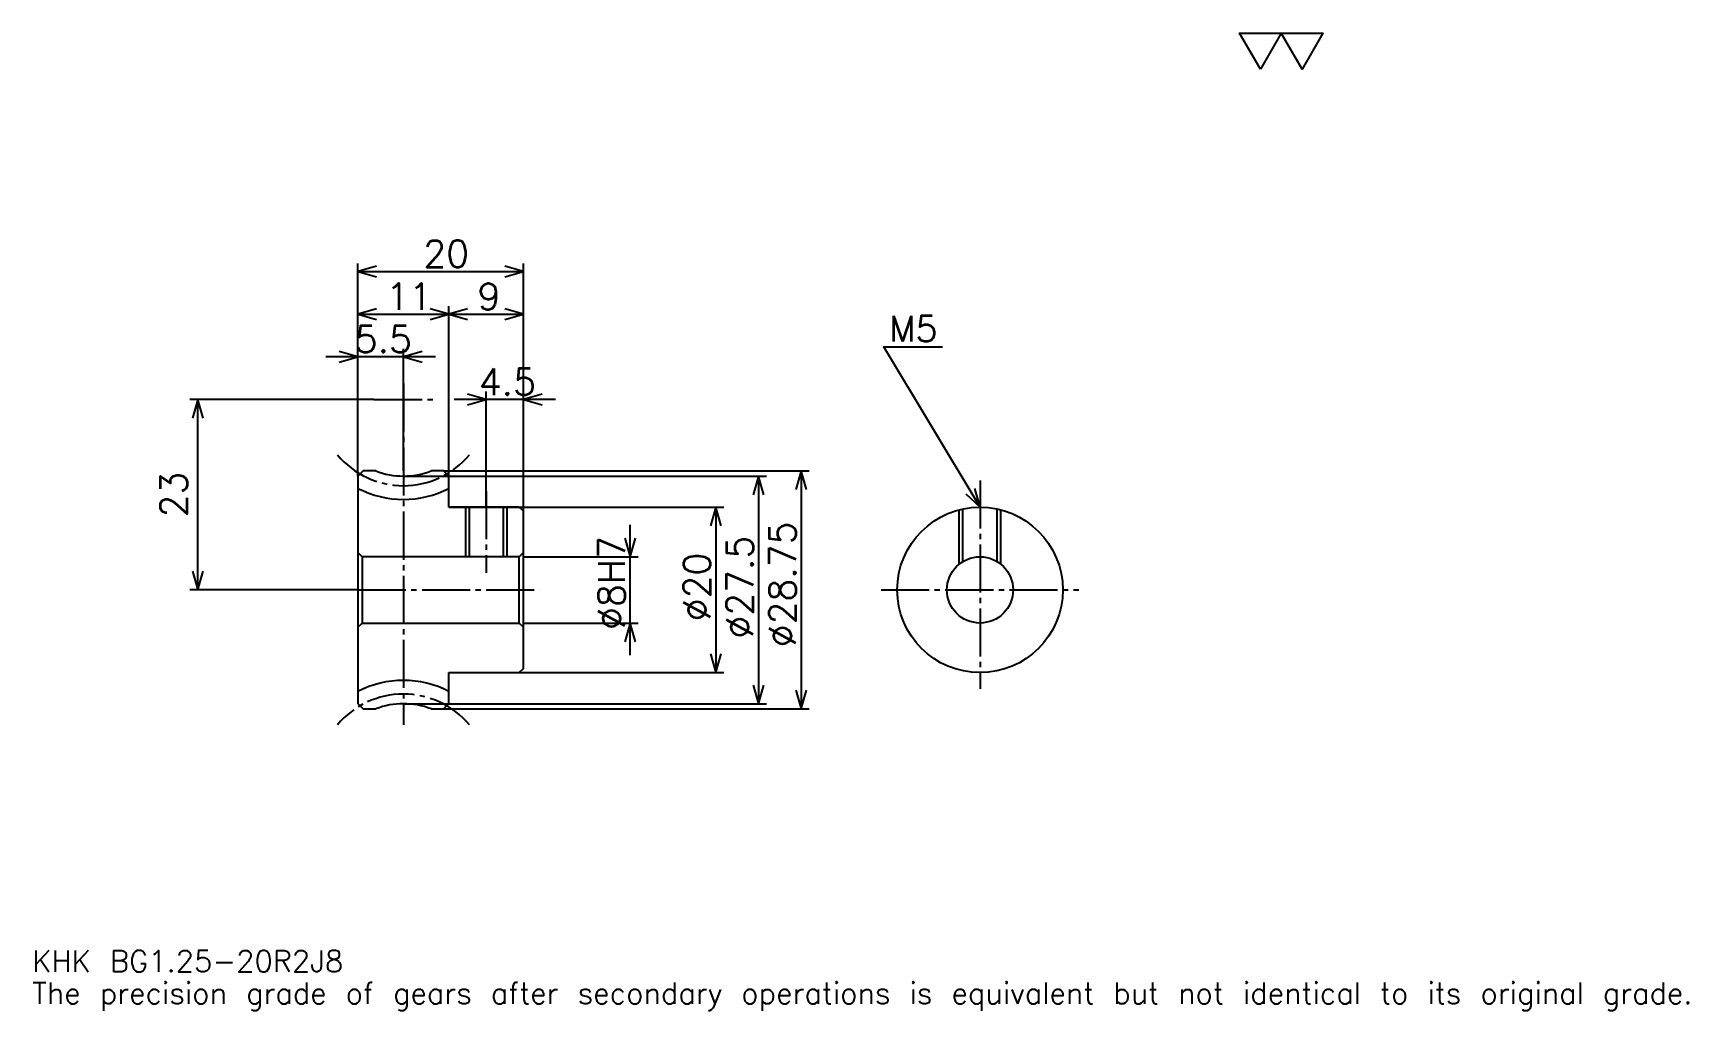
# Model space of a CAD drawing. Extents: x 7 to 207, y 2 to 120.
import ezdxf

# ---------------------------------------------------------------- set-up
doc = ezdxf.new("R2010")
doc.units = 0
doc.linetypes.add('DASHDOT', pattern=[7.741935, 5.806452, -0.645161, 0.645161, -0.645161])
doc.layers.get('0').update_dxf_attribs({"linetype": 'CONTINUOUS'})
doc.layers.add('DASHDOT', color=6, linetype='DASHDOT')
doc.styles.add('KANJI', font='TXT', dxfattribs={"bigfont": 'BIGFONT'})

msp = doc.modelspace()

# ---------------------------------------------------------------- linework, layer by layer
at = {"color": 5}
for p, q in [((45.80645, 67.600807), (45.80645, 92.677422)), ((65.80645, 67.600807), (65.80645, 92.677422)), ((45.80645, 91.709679), (65.80645, 91.709679)), ((45.80645, 86.548386), (56.80645, 86.548386)), ((56.80645, 67.600807), (56.80645, 87.516129)), ((56.80645, 86.548386), (65.80645, 86.548386)), ((51.30645, 67.600807), (51.30645, 82.354843)), ((55.177418, 81.3871), (41.935482, 81.3871)), ((47.741932, 76.225807), (25.483868, 76.225807)), ((26.451611, 53.225807), (26.451611, 76.225807)), ((69.677414, 76.225807), (57.435482, 76.225807)), ((61.30645, 67.600807), (61.30645, 77.19355)), ((45.80645, 66.955643), (45.80645, 67.600807)), ((51.30645, 66.975807), (65.80645, 66.975807)), ((56.161289, 67.600807), (65.80645, 67.600807)), ((56.80645, 66.955643), (56.80645, 67.600807)), ((61.30645, 63.225807), (61.30645, 67.600807)), ((65.80645, 67.600807), (100.322578, 67.600807)), ((65.80645, 62.725807), (65.80645, 67.600807)), ((65.80645, 66.975807), (95.161285, 66.975807)), ((94.193542, 66.975807), (94.193542, 39.475807)), ((99.354836, 67.600807), (99.354836, 38.850807)), ((56.80645, 63.225807), (65.80645, 63.225807)), ((65.80645, 63.225807), (90, 63.225807)), ((89.032257, 63.225807), (89.032257, 43.225807)), ((78.709671, 45.354839), (78.709671, 61.096775)), ((65.80645, 57.225807), (79.677414, 57.225807)), ((45.80645, 53.225807), (25.483868, 53.225807)), ((65.80645, 49.225807), (79.677414, 49.225807)), ((56.80645, 43.225807), (65.80645, 43.225807)), ((65.80645, 43.225807), (90, 43.225807)), ((51.30645, 39.475807), (65.80645, 39.475807)), ((56.161289, 38.850807), (65.80645, 38.850807)), ((65.80645, 39.475807), (95.161285, 39.475807)), ((65.80645, 38.850807), (100.322578, 38.850807))]:
    msp.add_line(p, q, dxfattribs=at)
at = {"color": 4}
for p, q in [((65.80645, 57.725807), (65.30645, 57.225807)), ((45.80645, 48.725807), (46.30645, 49.225807)), ((65.80645, 48.725807), (65.30645, 49.225807))]:
    msp.add_line(p, q, dxfattribs=at)
at = {"color": 7}
msp.add_lwpolyline([(154.838715, 116.129036), (152.322586, 120.490326), (162.3871, 120.490326), (159.870972, 116.129036), (157.354843, 120.490326), (154.838715, 116.129036)], dxfattribs=at)
at = {"color": 5}
for points in [[(48.064514, 92.354843), (45.80645, 91.709679), (48.064514, 91.064514)], [(63.548386, 91.064514), (65.80645, 91.709679), (63.548386, 92.354843)], [(48.064514, 87.193542), (45.80645, 86.548386), (48.064514, 85.903229)], [(54.548386, 85.903229), (56.80645, 86.548386), (54.548386, 87.193542)], [(59.064514, 87.193542), (56.80645, 86.548386), (59.064514, 85.903229)], [(63.548386, 85.903229), (65.80645, 86.548386), (63.548386, 87.193542)], [(43.548386, 80.741936), (45.80645, 81.3871), (43.548386, 82.032257)], [(53.564514, 82.032257), (51.30645, 81.3871), (53.564514, 80.741936)], [(120.967743, 63.225807), (109.354836, 82.580643), (116.451614, 82.580643)], [(27.096771, 73.967743), (26.451611, 76.225807), (25.80645, 73.967743)], [(59.048386, 75.580643), (61.30645, 76.225807), (59.048386, 76.870972)], [(68.064514, 76.870972), (65.80645, 76.225807), (68.064514, 75.580643)], [(94.838707, 64.717743), (94.193542, 66.975807), (93.548386, 64.717743)], [(100, 65.342743), (99.354836, 67.600807), (98.709671, 65.342743)], [(119.252754, 64.830147), (120.967743, 63.225807), (120.3592, 65.494019)], [(89.677414, 60.967743), (89.032257, 63.225807), (88.3871, 60.967743)], [(78.064514, 59.483871), (78.709671, 57.225807), (79.354836, 59.483871)], [(25.80645, 55.483871), (26.451611, 53.225807), (27.096771, 55.483871)], [(79.354836, 46.967743), (78.709671, 49.225807), (78.064514, 46.967743)], [(88.3871, 45.483871), (89.032257, 43.225807), (89.677414, 45.483871)], [(93.548386, 41.733871), (94.193542, 39.475807), (94.838707, 41.733871)], [(98.709671, 41.108871), (99.354836, 38.850807), (100, 41.108871)]]:
    msp.add_lwpolyline(points, dxfattribs=at)
at = {"color": 4}
for points in [[(47.964016, 67.600807), (46.451611, 67.600807), (45.80645, 66.955643), (45.80645, 48.725807)], [(56.80645, 63.225807), (56.80645, 66.955643), (56.161289, 67.600807), (54.648888, 67.600807)], [(56.80645, 43.225807), (65.30645, 43.225807), (65.80645, 43.725807), (65.80645, 62.725807), (65.30645, 63.225807), (56.80645, 63.225807)], [(58.80645, 63.225807), (58.80645, 57.225807)], [(59.241447, 63.225807), (59.241447, 57.225807)], [(63.371452, 63.225807), (63.371452, 57.225807)], [(63.80645, 63.225807), (63.80645, 57.225807)], [(118.467743, 56.348305), (118.467743, 62.908264)], [(118.90274, 56.651558), (118.90274, 63.010273)], [(123.032745, 56.651558), (123.032745, 63.010273)], [(123.467743, 56.348305), (123.467743, 62.908264)], [(45.80645, 57.725807), (46.30645, 57.225807), (46.30645, 49.225807), (65.30645, 49.225807), (65.30645, 57.225807), (46.30645, 57.225807)], [(45.80645, 48.725807), (45.80645, 39.495968), (46.451611, 38.850807), (47.964016, 38.850807)], [(54.648888, 38.850807), (56.161289, 38.850807), (56.80645, 39.495968), (56.80645, 43.225807)]]:
    msp.add_lwpolyline(points, dxfattribs=at)
for radius in [10, 4]:
    msp.add_circle((120.967743, 53.225807), radius, dxfattribs=at)
for centre, radius, start, end in [((51.30645, 76.225807), 9.25, 248.81721776, 291.18278402), ((51.30645, 76.225807), 12.063, 242.87459166, 297.12540834), ((51.30645, 30.225807), 12.063, 62.87459166, 117.12540834), ((51.30645, 30.225807), 9.25, 68.81721598, 111.18278224)]:
    msp.add_arc(centre, radius, start, end, dxfattribs=at)
at = {"layer": 'DASHDOT', "color": 7}
for p, q in [((51.30645, 78.161293), (51.30645, 36.915321)), ((47.741932, 76.225807), (54.870964, 76.225807)), ((120.967743, 66.451614), (120.967743, 41.290321)), ((45.80645, 53.225807), (67.741936, 53.225807)), ((109.032257, 53.225807), (132.903229, 53.225807))]:
    msp.add_line(p, q, dxfattribs=at)
msp.add_lwpolyline([(61.30645, 65.161293), (61.30645, 55.290321)], dxfattribs=at)
for centre, start, end in [((51.30645, 76.225807), 220.00000249, 319.99999751), ((51.30645, 30.225807), 40.00000249, 139.99999751)]:
    msp.add_arc(centre, 10.41, start, end, dxfattribs=at)

# ---------------------------------------------------------------- texts
at = {"color": 7, "style": 'KANJI'}
for s, height, p in [('20', 3.225806, (53.709675, 92.225807)), ('11', 3.225806, (49.209675, 87.064514)), ('9', 3.225806, (60.258064, 87.064514)), ('M5', 3.096774, (110, 83.225807)), ('5.5', 3.225806, (45.411289, 81.903229)), ('4.5', 3.225806, (60.411289, 76.741936)), ('KHK BG1.25-20R2J8', 2.580645, (6.451613, 7.096774)), ('The precision grade of gears after secondary operations is equivalent but not identical to its original grade.', 2.580645, (6.451613, 3.225806))]:
    msp.add_text(s, height=height, dxfattribs=at).set_placement(p)
for s, p in [('23', (25.161287, 61.983871)), ('%%c28.75', (98.709671, 46.290321)), ('%%c8H7', (78.064514, 48.387096)), ('%%c27.5', (93.548386, 47.338711)), ('%%c20', (88.3871, 49.435486))]:
    msp.add_text(s, height=3.225806, rotation=90, dxfattribs=at).set_placement(p)

doc.saveas('drawing.dxf')
